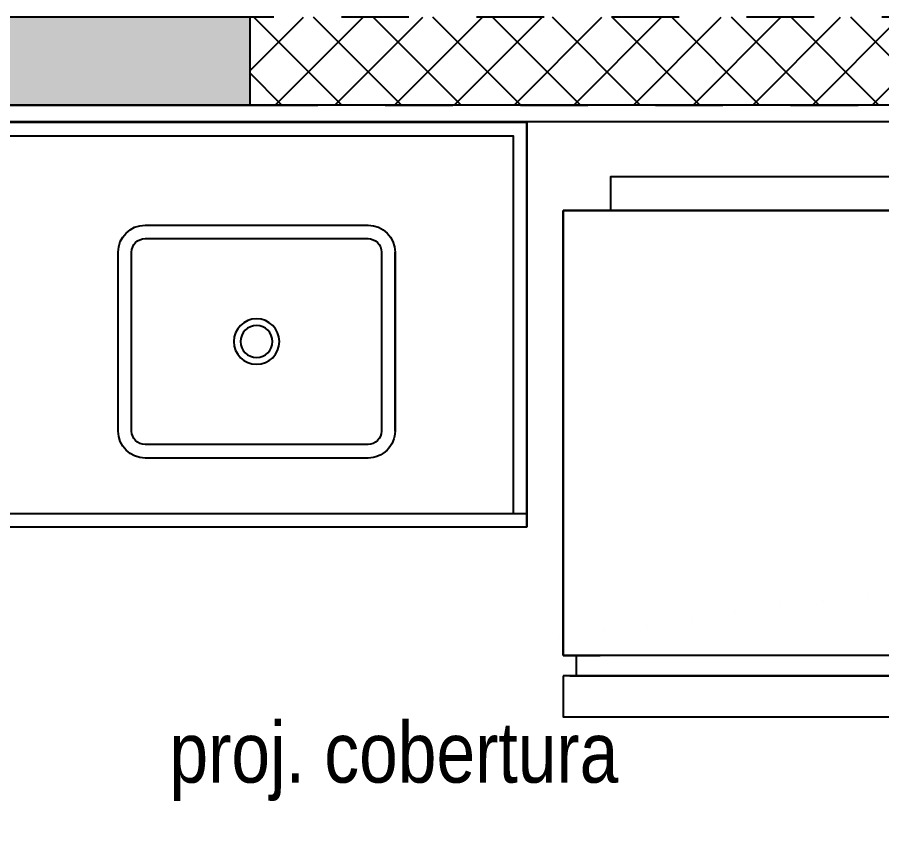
# Model space of a CAD drawing. Header units: metres. Extents: x -40 to 570, y -25 to 184.
# Drawn here: x 85.8 to 87.08, y -5.67 to -4.45 of the extents above; entities that cross this region are included whole.
import ezdxf
from ezdxf.enums import TextEntityAlignment as Align

# ---------------------------------------------------------------- set-up
doc = ezdxf.new("R2010")
doc.units = ezdxf.units.M
doc.linetypes.add('DUPLEX SUPERIOR$0$DASHEDX2', pattern=[1.5, 1, -0.5])
for name, color, linetype in [('ARQ-DIM', 2, 'Continuous'), ('ARQ-TXT', 2, 'Continuous'), ('DUPLEX SUPERIOR$0$1', 232, 'DUPLEX SUPERIOR$0$DASHEDX2'), ('DUPLEX SUPERIOR$0$102', 232, 'Continuous'), ('DUPLEX SUPERIOR$0$3', 2, 'Continuous'), ('DUPLEX SUPERIOR$0$4', 2, 'Continuous'), ('DUPLEX SUPERIOR$0$5', 232, 'Continuous'), ('DUPLEX SUPERIOR$0$ARQ-ALV ACAB', 4, 'Continuous'), ('DUPLEX SUPERIOR$0$ARQ-ALV OSSO', 5, 'Continuous'), ('DUPLEX SUPERIOR$0$ARQ-HID', 7, 'Continuous'), ('DUPLEX SUPERIOR$0$ARQ-MOB', 7, 'Continuous')]:
    doc.layers.add(name, color=color, linetype=linetype)
doc.styles.add('M50', font='ARIALN.TTF', dxfattribs={"height": 0.15})

# ---------------------------------------------------------------- blocks, each defined once
blk = doc.blocks.new('DUPLEX SUPERIOR$0$MOB_Jacuzzi-SPA J180 Quality')
h = blk.add_hatch()
h.set_pattern_fill('DOTS', color=251, scale=30, style=0)
h.set_pattern_definition([(4.10194108912218e-14, (-1.818989403545856e-12, 0), (0.9374999999999999, 1.875), [0, -1.875])])
h.paths.add_polyline_path([(333.0059079867951, -53.49014315542081), (278.5059079867933, -53.49014315542081), (278.5059079867933, -107.9901431554208, 0.4142135623731036)])
h.paths.add_polyline_path([(278.5059079867933, -53.49014315542081), (242.6924444393844, -53.49014315542081, -0.01876329975615347), (241.8449090056511, -80.25742323036684, 0.3064505103350357), (254.7750401217563, -102.5523068905459, 0.1131072963611675), (278.5059079867933, -107.9901431554208)])
h.paths.add_polyline_path([(333.0059079867951, -53.49014315542081, 0.4142135623730925), (278.5059079867933, 1.00985684457919), (278.5059079867933, -53.49014315542081)])
h.paths.add_polyline_path([(278.5059079867933, 1.00985684457919, 0.1538020056694414), (247.2656579408995, -8.832593098679354, 0.5426037644256235), (247.4931320416199, -15.53572910868752, -0.75981502956819), (244.5059079867933, -26.27544574908097), (244.1903460271387, -26.27544574908097, 0.4353550895778438), (241.7043028477019, -28.96139153857803, -0.01719849777577231), (242.6924444393844, -53.49014315542081), (278.5059079867933, -53.49014315542081)])
h.paths.add_polyline_path([(766.005907986797, -48.29598532693853), (1414.815431796322, -48.29598532693853), (1414.815431796322, 326.7040146730615), (766.005907986797, 326.7040146730615)], flags=9)
blk = doc.blocks.new('DUPLEX SUPERIOR$0$GELADEIRA')
for p, q in [((-0.009807916487375223, 0.7391569013258277), (-0.664674120779182, 0.7391569013258277)), ((-0.05502648320498338, 0.7391492746525046), (-0.009807923656921957, 0.7391569013276467)), ((-0.009807916487261537, 0.7391569013267372), (-0.05502143961894035, 0.7391492755010631)), ((-0.7099985621437099, 0.7092458692974333), (-0.7099985621414362, 0.05000082608273715)), ((-0.7099985621413225, 0.7092458692974333), (1.437859395991836e-06, 0.7092458692974333)), ((-0.7099985621414362, 0.05000082608182765), (-0.7099985621414362, 0.7092458692974333)), ((-0.7099985621413225, 0.05000082608273715), (-0.7099985621413225, 0.7092458692974333)), ((1.437857008568244e-06, 0.7092458693010713), (-0.05502143962155515, 0.7092458692992523)), ((-0.05502143961894035, 0.7092458692983428), (1.437859509678674e-06, 0.7092458692983428)), ((1.437859395991836e-06, 0.05000082608353296), (1.437857008568244e-06, 0.7092458693010713)), ((1.437859395991836e-06, 0.7092458692974333), (1.437859395991836e-06, 0.05000082608171397)), ((1.437859509678674e-06, 0.7092458692983428), (1.437859509678674e-06, 0.05000082608262346)), ((-0.7099985621414362, 0.05000082608273715), (1.437859395991836e-06, 0.05000082608353296)), ((1.437859395991836e-06, 0.05000082608171397), (-0.7099985621414362, 0.05000082608182765)), ((1.437859509678674e-06, 0.05000082608262346), (-0.7099985621413225, 0.05000082608273715))]:
    blk.add_line(p, q)
for points in [[(-0.6099985621412998, 0.8000008279891517), (-0.6099985621412998, 0.8240008279891526), (-0.5599985621412884, 0.8240008279891526), (-0.5599985621412884, 0.8000008279891517)], [(-0.6899985621413407, 0.7391569013267372), (-0.6899985621413407, 0.7092458692974333)], [(-0.01999856214047213, 0.7391569013267372), (-0.01999856214047213, 0.7092458692983428)], [(-0.6399985621412725, 0.05000082608273715), (-0.6399985621409314, 8.260826689365786e-07), (-0.06999856214099509, 8.26084942673333e-07), (-0.06999999999999318, 0.04999999999768079)]]:
    blk.add_lwpolyline(points)
blk.add_lwpolyline([(1.437859509678674e-06, 0.7391569013267372), (1.437859509678674e-06, 0.800000827989038), (-0.7099985621413225, 0.8000008279891517), (-0.7099985621413225, 0.7391569013267372)], close=True)
blk = doc.blocks.new('DUPLEX SUPERIOR$0$layout dup sup tipo 2')
at = {"layer": 'DUPLEX SUPERIOR$0$ARQ-MOB', "color": 251, "xscale": -0.01, "yscale": 0.01, "zscale": 0.01}
blk.add_blockref('DUPLEX SUPERIOR$0$MOB_Jacuzzi-SPA J180 Quality', (-13.66236286769004, -4.726520519183633), dxfattribs=at)
at = {"layer": 'DUPLEX SUPERIOR$0$ARQ-MOB', "rotation": 179.9994679149757}
blk.add_blockref('DUPLEX SUPERIOR$0$GELADEIRA', (-23.55819538303319, -4.686305487561877), dxfattribs=at)
blk = doc.blocks.new('DUPLEX SUPERIOR$0$00002ITA-AIT-PR-008-BSE-PLA-TIP-R00$0$Cuba 1')
blk.add_line((0.2050000000000978, 0.305000000000291), (0.2050000000000978, 0.03999999999996362))
for points in [[(0.1650000000001342, -4.547473508864641e-13, 0.414213562373095), (0.2050000000000978, 0.03999999999996362), (0.2050000000000978, 0.305000000000291, 0.414213562373095), (0.1650000000001342, 0.3449999999997999), (-0.1650000000001342, 0.3450000000002547, 0.414213562373095), (-0.2050000000001546, 0.3049999999998363), (-0.2050000000001546, 0.03999999999996362, 0.414213562373095), (-0.165000000000191, -4.547473508864641e-13)], [(-0.165000000000191, 0.02000000000043656), (0.1650000000001342, 0.01999999999952706, 0.414213562373095), (0.1849999999996612, 0.03999999999996362), (0.185000000000116, 0.3049999999998363, 0.414213562373095), (0.1650000000001342, 0.3249999999998181), (-0.1650000000001342, 0.3249999999998181, 0.414213562373095), (-0.185000000000116, 0.3049999999998363), (-0.1849999999996612, 0.03999999999996362, 0.414213562373095)]]:
    blk.add_lwpolyline(points, format="xyb", close=True)
for radius in [0.0337021129208581, 0.0237021129208581]:
    blk.add_circle((0, 0.1725000000001273), radius)
blk = doc.blocks.new('*U1111')
at = {"linetype": 'Continuous'}
blk.add_lwpolyline([(0, 0), (0, 0.5999999918791219), (-1.199999999998907, 0.5999999918791219), (-1.199999999998907, 0)], dxfattribs=at)
at = {"lineweight": -2}
for points in [[(-1.199999999998907, 0), (-1.199999999998907, 0.5999999918791219), (0, 0.5999999918791219), (0, 0)], [(-1.179999999998907, 0.02), (-1.179999999998907, 0.5799999918791219), (-0.02000000000000002, 0.5799999918791219), (-0.02, 0.02000000000000013)], [(0, 0.02), (-1.199999999998907, 0.02)], [(0, 0), (-1.199999999998907, 0)]]:
    blk.add_lwpolyline(points, dxfattribs=at)
at = {"lineweight": -2, "extrusion": (0, 0, -1), "zscale": -1, "rotation": 180}
blk.add_blockref('DUPLEX SUPERIOR$0$00002ITA-AIT-PR-008-BSE-PLA-TIP-R00$0$Cuba 1', (0.4000000000196451, 0.4474999923912041), dxfattribs=at)
blk = doc.blocks.new('DUPLEX SUPERIOR$0$planta duplex superior tipo 3')
at = {"layer": 'DUPLEX SUPERIOR$0$ARQ-ALV ACAB'}
blk.add_lwpolyline([(-7.330093075649376, -4.76640489607861), (-9.87996661564938, -4.766407228879283)], dxfattribs=at)
at = {"layer": 'DUPLEX SUPERIOR$0$ARQ-ALV OSSO', "elevation": -4.318356323902826e-06}
blk.add_lwpolyline([(-7.320637675649378, -4.791358766903076), (-7.345093075649377, -4.791416255575797), (-10.07508151594219, -4.791418656269461), (-10.075029862663, -2.191397686269461)], dxfattribs=at)
at = {"layer": 'DUPLEX SUPERIOR$0$ARQ-HID', "extrusion": (0, 0, -1), "zscale": -1, "rotation": 180}
blk.add_blockref('*U1111', (8.170702559640617, -4.165923301390397), dxfattribs=at)
blk = doc.blocks.new('DUPLEX SUPERIOR$0$_H05F30CCFCF-004')
for p, q in [((-495.000263, -97.25269899999999), (-473.249258, -75.501693)), ((-495.000263, -88.413864), (-482.088092, -75.501693)), ((-495.000263, -79.575029), (-490.926927, -75.501693)), ((-477.183732, -88.501693), (-490.183732, -75.501693)), ((-472.493703, -84.352887), (-481.3448969999999, -75.501693)), ((-472.493703, -75.514052), (-472.506062, -75.501693)), ((-482.000263, -92.523997), (-495.000263, -79.523997)), ((-477.410423, -88.501693), (-472.493703, -83.584974)), ((-482.000263, -101.362832), (-495.000263, -88.362832)), ((-495.000263, -106.091533), (-482.000263, -93.091533)), ((-482.000263, -110.201666), (-495.000263, -97.201666)), ((-495.000263, -114.930368), (-482.000263, -101.930368)), ((-482.000263, -119.040501), (-495.000263, -106.040501)), ((-495.000263, -123.769203), (-482.000263, -110.769203)), ((-482.000263, -127.879336), (-495.000263, -114.879336)), ((-499.893569, -137.501344), (-482.000263, -119.608038)), ((-482.000263, -136.718171), (-495.000263, -123.718171)), ((-618.504171, -132.368259), (-610.637256, -124.501344)), ((-604.960776, -137.501344), (-617.960776, -124.501344)), ((-614.798421, -137.501344), (-601.798421, -124.501344)), ((-596.121941, -137.501344), (-609.121941, -124.501344)), ((-605.959587, -137.501344), (-592.959587, -124.501344)), ((-587.2831070000001, -137.501344), (-600.2831070000001, -124.501344)), ((-597.1207519999999, -137.501344), (-584.1207519999999, -124.501344)), ((-578.444272, -137.501344), (-591.444272, -124.501344)), ((-588.281917, -137.501344), (-575.281917, -124.501344)), ((-569.605437, -137.501344), (-582.605437, -124.501344)), ((-579.443082, -137.501344), (-566.443082, -124.501344)), ((-560.7666019999999, -137.501344), (-573.7666019999999, -124.501344)), ((-570.6042480000001, -137.501344), (-557.6042480000001, -124.501344)), ((-551.927768, -137.501344), (-564.927768, -124.501344)), ((-561.765413, -137.501344), (-548.765413, -124.501344)), ((-543.088933, -137.501344), (-556.088933, -124.501344)), ((-552.9265780000001, -137.501344), (-539.9265780000001, -124.501344)), ((-534.2500980000001, -137.501344), (-547.2500980000001, -124.501344)), ((-544.0877429999999, -137.501344), (-531.0877429999999, -124.501344)), ((-525.411263, -137.501344), (-538.411263, -124.501344)), ((-535.248909, -137.501344), (-522.248909, -124.501344)), ((-516.5724280000001, -137.501344), (-529.5724280000001, -124.501344)), ((-526.410074, -137.501344), (-513.410074, -124.501344)), ((-507.733594, -137.501344), (-520.733594, -124.501344)), ((-517.571239, -137.501344), (-504.571239, -124.501344)), ((-498.894759, -137.501344), (-511.894759, -124.501344)), ((-508.732404, -137.501344), (-495.732404, -124.501344)), ((-490.055924, -137.501344), (-503.055924, -124.501344)), ((-491.0547349999999, -137.501344), (-482.000263, -128.446872)), ((-613.799611, -137.501344), (-618.504171, -132.796784)), ((-482.2159, -137.501344), (-482.000263, -137.285707))]:
    blk.add_line(p, q)
blk = doc.blocks.new('DUPLEX SUPERIOR$0$EST-LO-012-BAR-R00')
at = {"layer": 'DUPLEX SUPERIOR$0$3'}
h = blk.add_hatch(color=8, dxfattribs=at)
h.dxf.hatch_style = 1
h.paths.add_polyline_path([(12.99016600000016, -733.007865), (-0.004451999999901091, -733.007865), (-0.004451999999901091, -859.007865), (12.99016600000016, -859.007865)], flags=16)
h.paths.add_polyline_path([(12.99016600000016, -474.009684), (-0.004451999999901091, -474.009684), (-0.004451999999901091, -600.0096840000001), (12.99016600000016, -600.0096840000001)], flags=16)
h.paths.add_polyline_path([(12.99016600000015, -41.00671599999998), (0, -41.00671599999998), (0, -167.006716), (12.99016600000016, -167.006716)], flags=16)
h.paths.add_polyline_path([(-77.50030500000001, 296.001179), (-239.500305, 296.001179), (-239.500305, 282.9973890000001), (-77.50030500000003, 282.9973890000001)], flags=16)
h.paths.add_polyline_path([(1027.995156, -74.00190399999997), (1014.985014, -74.00190399999997), (1014.985014, -183.00198), (1012.995156, -183.00198), (1012.995156, -196.001904), (1027.995156, -196.001904)], flags=17)
h.paths.add_polyline_path([(-1534.999687, -396.002061), (-1547.999687, -396.002061), (-1547.999687, -566.99002), (-1534.999687, -566.99002), (-1534.999687, -458.0028550000001), (-1532.999904, -458.0028550000001), (-1532.999904, -445.0030369999999), (-1534.999687, -445.0030369999999)], flags=17)
h.paths.add_polyline_path([(-1547.999687, -245.000884), (-1547.999687, -74.00088400000001), (-1534.999687, -74.00088400000001), (-1534.999687, -183.000531), (-1532.999687, -183.000531), (-1532.999687, -196.000349), (-1534.999687, -196.000349), (-1534.999687, -245.000884)])
h.paths.add_polyline_path([(1027.995404, -566.99002), (1014.995404, -566.99002), (1014.995404, -458.0014820000001), (1012.995404, -458.0014820000001), (1012.995404, -444.99002), (1027.995404, -444.99002)])
h.paths.add_polyline_path([(-251.979379, -937.001358), (-251.979379, -924.001358), (-232.0044859999999, -924.000659), (-232.0044859999999, -855.000659), (-213.004486, -855.000659), (-213.004486, -924.000659), (-0.004451999999901091, -924.001358), (-0.004451999999901091, -415.003177), (-213.0112379999999, -415.003177), (-213.0112379999999, -482.000175), (-232.0112379999999, -482.000175), (-232.0112379999999, -396.003177), (280.9957769999999, -396.003177), (280.9957769999999, -409.003386), (12.9955480000001, -409.003386), (12.9955480000001, -937.001358)])
h.paths.add_polyline_path([(-517.003335, -245.000006), (-517.003335, 296.001179), (12.99461800000006, 296.001179), (12.99461800000006, -232.000209), (280.9957769999999, -232.000209), (280.9957769999999, -245), (0, -245), (0, 0), (-249.000312, 0), (-249.000312, 12.998784), (-0.0003050000000257569, 12.998784), (-0.0003050000000257569, 282.9973890000001), (-504.003335, 282.9973890000001), (-504.003335, -245.000006)])
h.paths.add_polyline_path([(-801.0000610000001, -408.999165), (-520.003335, -408.999165), (-520.003335, -395.999165), (-801.0000610000001, -395.999165)], flags=17)
h.paths.add_polyline_path([(719.496112, -409.003033), (719.496112, -396.003386), (459.9960429999999, -396.003386), (459.9960429999999, -541.004109), (472.9960429999999, -541.004109), (472.9960429999999, -409.003033)], flags=17)
h.paths.add_polyline_path([(719.496112, -232.000353), (472.9960429999999, -232.000353), (472.9960429999999, -99.99927699999998), (459.9960429999999, -99.99927699999998), (459.9960429999999, -245), (719.496112, -245)], flags=17)
h.paths.add_polyline_path([(-993.0003099999999, -541.004109), (-980.00031, -541.004109), (-980.00031, -396.003386), (-1239.500379, -396.003386), (-1239.500379, -409.003386), (-993.0003099999999, -409.003386)], flags=17)
h.paths.add_polyline_path([(-993.0003099999999, -99.99927699999998), (-993.0003099999999, -232), (-1239.500379, -232), (-1239.500379, -245), (-980.00031, -245), (-980.00031, -99.99927699999998)], flags=17)
h.paths.add_polyline_path([(-801.0000610000001, -245), (-520.003335, -245), (-520.003335, -232), (-801.0000610000001, -232)], flags=17)
h.paths.add_polyline_path([(-517.003335, -937.0022170000001), (-352.982201, -937.0022170000001), (-352.982201, -924.002217), (-504.003335, -924.002217), (-504.003335, -395.999165), (-517.003335, -395.999165)])
h.paths.add_polyline_path([(574.4795160000001, -14.00285500000001), (593.4795160000001, -14.00285500000001), (593.4795160000001, 35.99714499999999), (574.4795160000001, 35.99714499999999)])
h.paths.add_polyline_path([(574.4795160000001, -677.0005309999999), (593.4795160000001, -677.0005309999999), (593.4795160000001, -627.0005309999999), (574.4795160000001, -627.0005309999999)])
h.paths.add_polyline_path([(-1113.500883, -677.0005309999999), (-1094.500883, -677.0005309999999), (-1094.500883, -627.0005309999999), (-1113.500883, -627.0005309999999)])
h.paths.add_polyline_path([(-1113.500883, -14.00285500000001), (-1094.500883, -14.00285500000001), (-1094.500883, 35.99714499999999), (-1113.500883, 35.99714499999999)])
h.paths.add_polyline_path([(265.9957769999999, -677.0005309999999), (284.9957769999999, -677.0005309999999), (284.9957769999999, -627.0005309999999), (265.9957769999999, -627.0005309999999)])
h.paths.add_polyline_path([(265.9957769999999, -14.00285500000001), (284.9957769999999, -14.00285500000001), (284.9957769999999, 35.99714499999999), (265.9957769999999, 35.99714499999999)])
h.paths.add_polyline_path([(-805.000061, -677.0005309999999), (-786.000061, -677.0005309999999), (-786.000061, -627.0005309999999), (-805.000061, -627.0005309999999)])
h.paths.add_polyline_path([(-805.000061, -14.00285500000001), (-786.000061, -14.00285500000001), (-786.000061, 35.99714499999999), (-805.000061, 35.99714499999999)])
edge = h.paths.add_edge_path()
edge.add_line((-1547.999687, -566.99002), (-1547.999687, -396.002061))
edge.add_line((-1547.999687, -396.002061), (-1534.999687, -396.002061))
edge.add_line((-1534.999687, -396.002061), (-1534.999687, -445.0030369999999))
edge.add_line((-1534.999687, -445.0030369999999), (-1532.999904, -445.0030369999999))
edge.add_line((-1532.999904, -445.0030369999999), (-1532.999904, -458.002855))
edge.add_line((-1532.999904, -458.0028550000001), (-1534.999687, -458.0028550000001))
edge.add_line((-1534.999687, -458.0028550000001), (-1534.999687, -566.99002))
edge.add_line((-1534.999687, -566.99002), (-1547.999904, -566.99002))
edge.add_line((1027.989198, -196.001904), (1012.995156, -196.001904))
edge.add_line((1012.995156, -196.001904), (1012.995156, -183.00198))
edge.add_line((1012.995156, -183.00198), (1014.985014, -183.00198))
edge.add_line((1014.985014, -183.00198), (1014.985014, -74.00190399999997))
edge.add_line((1014.985014, -74.00190399999997), (1027.995156, -74.00190399999997))
edge.add_line((1027.995156, -74.00190399999997), (1027.995156, -196.001904))
h.paths.add_polyline_path([(-1.560016502046425, -178.4788324079127), (-1.560016502046421, -104.4252853410641), (-24.53580094952255, -104.4252853410641), (-24.53580094952255, -178.4788324079127)], flags=25)
at = {"layer": 'DUPLEX SUPERIOR$0$4'}
h = blk.add_hatch(color=8, dxfattribs=at)
h.dxf.hatch_style = 1
h.paths.add_polyline_path([(-1094.500883, 35.99714499999999), (-1113.500883, 35.99714499999999), (-1113.500883, -14.00285500000001), (-1094.500883, -14.00285500000001)])
h.paths.add_polyline_path([(-786.000061, 35.99714499999999), (-805.000061, 35.99714499999999), (-805.000061, -14.00285500000001), (-786.000061, -14.00285500000001)])
h.paths.add_polyline_path([(-980.00031, -99.99927699999998), (-993.0003099999999, -99.99927699999999), (-993.0003099999999, -232), (-1239.500379, -232), (-1239.500379, -245), (-980.00031, -244.9999999999999)])
h.paths.add_polyline_path([(-980.00031, -396.003386), (-1239.500379, -396.003386), (-1239.500379, -409.003386), (-993.0003099999999, -409.0033859999999), (-993.0003099999999, -541.004109), (-980.00031, -541.004109)])
h.paths.add_polyline_path([(-1534.999687, -396.002061), (-1547.999687, -396.002061), (-1547.999687, -566.99002), (-1534.999687, -566.99002), (-1534.999687, -458.0028550000001), (-1532.999904, -458.0028550000001), (-1532.999904, -445.0030369999999), (-1534.999687, -445.0030369999999)])
h.paths.add_polyline_path([(-2548.999343, 77.00156599999997), (-2561.999343, 77.00156599999997), (-2561.999343, -195.998214), (-2399.510997, -195.998214), (-2399.510997, -182.998214), (-2548.999343, -182.998214)], flags=17)
h.paths.add_polyline_path([(-2548.999822, -458.0049420000001), (-2399.510997, -458.0049420000001), (-2399.510997, -445.004942), (-2561.999822, -445.004942), (-2561.999822, -718.0049520000001), (-2548.999822, -718.0049520000001)], flags=17)
h.paths.add_polyline_path([(280.9957769999999, -409.003386), (459.9960429999999, -409.003386), (459.9960429999999, -396.003386), (280.9957769999999, -396.003386)])
h.paths.add_polyline_path([(1014.995404, -718.004952), (1027.995404, -718.004952), (1027.995404, -566.99002), (1014.995404, -566.99002)])
h.paths.add_polyline_path([(865.506331, -458.0014820000001), (1012.995404, -458.0014820000001), (1012.995404, -444.99002), (865.506331, -444.99002)])
h.paths.add_polyline_path([(865.506331, -196.001904), (1012.995156, -196.001904), (1012.995156, -183.00198), (865.506331, -183.00198)])
h.paths.add_polyline_path([(1014.995156, -74.00190399999997), (1027.995156, -74.00190399999997), (1027.995156, 77.00088699999998), (1014.995156, 77.00088699999998)])
h.paths.add_polyline_path([(280.9957769999999, -245), (459.9960429999999, -245), (459.9960429999999, -232.000209), (280.9957769999999, -232.000209)])
h.paths.add_polyline_path([(-57.50193599999989, -245), (0, -245), (0, -225.996934), (-57.50193599999989, -225.996934)])
h.paths.add_polyline_path([(-980.00031, -245), (-801.0000610000001, -245), (-801.0000610000001, -232), (-980.00031, -232)])
h.paths.add_polyline_path([(-980.00031, -409.0031770000001), (-801.0000610000001, -409.0031770000001), (-801.0000610000001, -395.999165), (-980.00031, -395.999165)])
h.paths.add_polyline_path([(-1547.999687, -74.00088400000001), (-1534.999687, -74.00088400000001), (-1534.999687, 77.00093200000003), (-1547.999687, 77.00093200000003)])
h.paths.add_polyline_path([(-1532.999687, -196.000349), (-1385.510847, -196.000349), (-1385.510847, -183.000531), (-1532.999687, -183.000531)])
h.paths.add_polyline_path([(-1547.999904, -718.0049759999999), (-1534.999687, -718.0049759999999), (-1534.999687, -566.99002), (-1547.999904, -566.99002)])
h.paths.add_polyline_path([(-1532.999904, -458.0028550000001), (-1385.510832, -458.0028550000001), (-1385.510832, -445.0030369999999), (-1532.999904, -445.0030369999999)])
h.paths.add_polyline_path([(-1548.000663, -396.002061), (-2253.500545, -396.002061), (-2253.500545, -409.0016850000001), (-2008.001965, -409.0016850000001), (-2008.001965, -540.996579), (-1995.001777, -540.996579), (-1995.001777, -409.00183), (-1548.000663, -409.00183)])
h.paths.add_polyline_path([(1245.999783, -327.001694), (1689.007686, -327.001694), (1689.007686, -314.001694), (1245.999783, -314.001694)])
h.paths.add_polyline_path([(-249.004459, -245.001553), (-236.004459, -245.001553), (-236.004459, -0.001553000000001248), (-249.004459, -0.001553000000001248)])
h.paths.add_polyline_path([(-1548.000446, -245.001325), (-1548.000446, -232.001024), (-1995.001965, -232.001024), (-1995.001965, -100.000624), (-2008.001965, -100.000624), (-2008.001965, -232.001325), (-2253.500545, -232.001325), (-2253.500545, -245.001325)])
h.paths.add_polyline_path([(-3223.007243, -327.001694), (-2779.99934, -327.001694), (-2779.99934, -314.001694), (-3223.007243, -314.001694)])
h.paths.add_polyline_path([(1015.01125, -327.001694), (1155.51125, -327.001694), (1155.51125, -314.001694), (1015.01125, -314.001694)])
h.paths.add_polyline_path([(-2689.510807, -327.001694), (-2549.010807, -327.001694), (-2549.010807, -314.001694), (-2689.510807, -314.001694)])
h.paths.add_polyline_path([(-3223.007243, -72.001699), (-3208.007243, -72.001699), (-3208.007243, -42.00169899999997), (-3223.007243, -42.00169899999997)])
h.paths.add_polyline_path([(-2962.007243, -72.001699), (-2947.007243, -72.001699), (-2947.007243, -42.00169899999997), (-2962.007243, -42.00169899999997)])
h.paths.add_polyline_path([(1413.007686, -72.001699), (1428.007686, -72.001699), (1428.007686, -42.00169899999997), (1413.007686, -42.00169899999997)])
h.paths.add_polyline_path([(1674.007686, -72.001699), (1689.007686, -72.001699), (1689.007686, -42.00169899999997), (1674.007686, -42.00169899999997)])
h.paths.add_polyline_path([(-3223.007243, -599.001687), (-3208.007243, -599.001687), (-3208.007243, -569.001687), (-3223.007243, -569.001687)])
h.paths.add_polyline_path([(-2962.007243, -599.001687), (-2947.007243, -599.001687), (-2947.007243, -569.001687), (-2962.007243, -569.001687)])
h.paths.add_polyline_path([(1413.007686, -599.001687), (1428.007686, -599.001687), (1428.007686, -569.001687), (1413.007686, -569.001687)])
h.paths.add_polyline_path([(1674.007686, -599.001687), (1689.007686, -599.001687), (1689.007686, -569.001687), (1674.007686, -569.001687)])
edge = h.paths.add_edge_path()
edge.add_line((-2399.510997, -445.004942), (-2561.999822, -445.004942))
edge.add_line((-2561.999822, -445.004942), (-2561.999822, -718.004952))
edge.add_line((-2561.999822, -718.004952), (-2548.999822, -718.004952))
edge.add_line((-2548.999822, -718.004952), (-2548.999822, -458.004942))
edge.add_line((-2548.999822, -458.0049420000001), (-2399.510997, -458.0049420000001))
edge.add_line((-2399.510997, -458.0049420000001), (-2399.510997, -445.0051720000001))
edge.add_line((-2561.999343, 77.00156599999997), (-2561.999343, -195.998214))
edge.add_line((-2561.999343, -195.998214), (-2399.510997, -195.998214))
edge.add_line((-2399.510997, -195.998214), (-2399.510997, -182.998214))
edge.add_line((-2399.510997, -182.998214), (-2548.999343, -182.998214))
edge.add_line((-2548.999343, -182.998214), (-2548.999343, 77.001566))
edge.add_line((-2548.999343, 77.00156599999997), (-2561.999822, 77.00156599999997))
h.paths.add_polyline_path([(-1109.165787502046, -62.83089740791269), (-1109.165787502046, -3.910365347885389), (-1132.141571949522, -3.910365347885389), (-1132.141571949522, -62.83089740791269)], flags=9)
at = {"layer": 'DUPLEX SUPERIOR$0$1'}
for points in [[(-1262.006939, -445.0030369999999), (-1385.510847, -445.0030369999999)], [(-1385.510847, -458.0030369999999), (-1262.006939, -458.0030369999999)]]:
    blk.add_lwpolyline(points, dxfattribs=at)
at = {"layer": 'DUPLEX SUPERIOR$0$4'}
blk.add_lwpolyline([(-1532.999904, -458.0028550000001), (-1385.510832, -458.0028550000001), (-1385.510832, -445.0030369999999), (-1532.999904, -445.0030369999999), (-1532.999904, -458.0028550000001)], dxfattribs=at)
at = {"layer": 'DUPLEX SUPERIOR$0$5'}
blk.add_lwpolyline([(-1532.999904, -458.0028550000001), (-1385.510832, -458.0028550000001), (-1385.510832, -445.0030369999999), (-1532.999904, -445.0030369999999), (-1532.999904, -458.0028550000001)], dxfattribs=at)
at = {"layer": 'DUPLEX SUPERIOR$0$102'}
blk.add_blockref('DUPLEX SUPERIOR$0$_H05F30CCFCF-004', (-767.006676, -320.501693), dxfattribs=at)
blk = doc.blocks.new('DUPLEX SUPERIOR')
at = {"linetype": 'Continuous', "xscale": 0.01, "yscale": 0.01, "zscale": 0.01}
blk.add_blockref('DUPLEX SUPERIOR$0$EST-LO-012-BAR-R00', (0, 0), dxfattribs=at)
at = {"layer": 'DUPLEX SUPERIOR$0$ARQ-ALV ACAB', "xscale": -1, "rotation": 180}
blk.add_blockref('DUPLEX SUPERIOR$0$planta duplex superior tipo 3', (-5.274976434350622, -9.371371440336638, -4.318356323902826e-06), dxfattribs=at)
at = {"layer": 'DUPLEX SUPERIOR$0$ARQ-MOB'}
blk.add_blockref('DUPLEX SUPERIOR$0$layout dup sup tipo 2', (10.16638276175252, -7.756560887539599e-05, -4.318356323902826e-06), dxfattribs=at)

msp = doc.modelspace()

# ---------------------------------------------------------------- block references
at = {"layer": 'ARQ-DIM'}
msp.add_blockref('DUPLEX SUPERIOR', (100, 0), dxfattribs=at)

# ---------------------------------------------------------------- texts
at = {"layer": 'ARQ-TXT', "style": 'M50'}
msp.add_text('proj. cobertura', height=0.09, dxfattribs=at).set_placement((86.35767139468093, -5.55007032111851, -0.04523286003401886), align=Align.MIDDLE)

doc.saveas('drawing.dxf')
